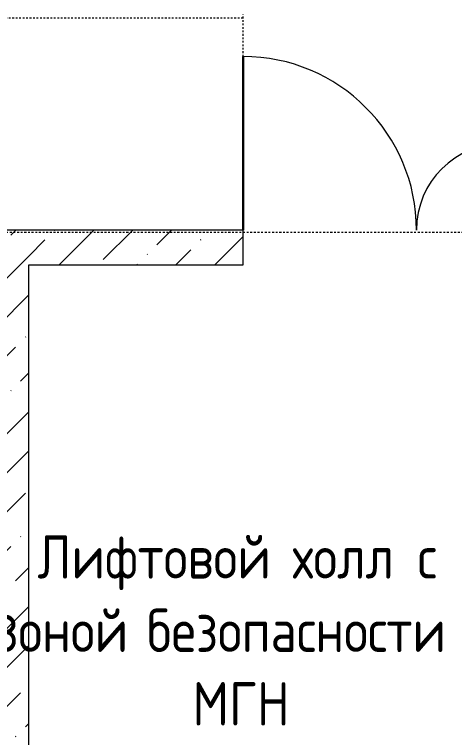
# Model space of a CAD drawing. Header units: millimetres. Extents: x -174154 to -170572, y -111302 to -109817.
# Drawn here: x -173256.6 to -173231.23, y -110599.24 to -110557.56 of the extents above; entities that cross this region are included whole.
import ezdxf

# ---------------------------------------------------------------- set-up
doc = ezdxf.new("R2010")
doc.units = ezdxf.units.MM
for name, pattern in [('ACAD_ISO02W100', [15, 12, -3]), ('ADSK_Линия сетки', [21, 12, -3, 3, -3]), ('ADSK_Штрих_ш3 п1_5', [4.5, 3, -1.5])]:
    doc.linetypes.add(name, pattern=pattern)
for name, color, linetype, lineweight in [('!Подложка', 252, 'ACAD_ISO02W100', 25), ('Двери', 7, 'Continuous', 18), ('Марки помещений', 7, 'Continuous', 18), ('Оси', 7, 'Continuous', 9), ('Панель', 7, 'Continuous', 18), ('Стены разрез', 7, 'Continuous', 40)]:
    doc.layers.add(name, color=color, linetype=linetype, lineweight=lineweight)
doc.layers.add('_Разделитель помещений_', color=4, linetype='ADSK_Штрих_ш3 п1_5', lineweight=40, true_color=0x00ffff)
doc.styles.add('GOST Common', font='GOST Common.ttf', dxfattribs={"width": 0.9, "height": 250})
pattern_1 = [(45, (30280, 12305), (84.1903, 308.6967), [396.875, -79.375, 3.353, -76.022])]

# ---------------------------------------------------------------- blocks, each defined once
blk = doc.blocks.new('AC_Дверь_Двупольная_ПВХ - 1460х2080h Н О-814660-В_АР_ПЭ_02 Этаж')
at = {"layer": 'Панель', "lineweight": 30}
for p, q in [((-750, 100), (-750, 1100)), ((750, 100), (750, 600))]:
    blk.add_line(p, q, dxfattribs=at)
at = {"layer": 'Панель'}
for centre, radius, start, end in [((-750, 100), 1000, 360, 90), ((750, 100), 500, 90, 180)]:
    blk.add_arc(centre, radius, start, end, dxfattribs=at)
blk = doc.blocks.new('A$C02fe7d8c')
at = {"layer": 'Стены разрез', "lineweight": 20, "true_color": 0x636466}
h = blk.add_hatch(dxfattribs=at)
h.set_pattern_fill('FP_4', color=251, style=0, pattern_type=2)
h.set_pattern_definition(pattern_1)
h.paths.add_polyline_path([(15467.5, 210), (15667.5, 210), (15667.5, 5480), (15467.5, 5480), (15467.5, 410)])
h = blk.add_hatch(dxfattribs=at)
h.set_pattern_fill('FP_4', color=251, style=0, pattern_type=2)
h.set_pattern_definition(pattern_1)
h.paths.add_polyline_path([(18449.1, 5280), (18449.6, 5283), (18602.5, 5283), (18602.5, 5480), (18402.5, 5480), (18402.5, 5280)])
h.paths.add_polyline_path([(15667.5, 5280), (16902.5, 5280), (16902.5, 5480), (15667.5, 5480)])
at = {"layer": '_Разделитель помещений_', "color": 251, "lineweight": 20, "true_color": 0x636466}
for p, q in [((16902.5, 5480), (16902.5, 6722.5)), ((12932.5, 6702.5), (16902.5, 6702.5))]:
    blk.add_line(p, q, dxfattribs=at)
at = {"layer": 'Оси', "linetype": 'ADSK_Линия сетки'}
blk.add_line((32579.7, 5465), (-1856.4, 5465), dxfattribs=at)
at = {"layer": 'Стены разрез', "color": 251, "lineweight": 20, "true_color": 0x636466}
for p, q in [((16902.5, 5480), (15467.5, 5480)), ((16902.5, 5280), (16902.5, 5480)), ((15667.5, 430), (15667.5, 5280)), ((15667.5, 5280), (16902.5, 5280))]:
    blk.add_line(p, q, dxfattribs=at)
at = {"layer": 'Двери', "color": 251, "lineweight": 20, "true_color": 0x636466}
blk.add_blockref('AC_Дверь_Двупольная_ПВХ - 1460х2080h Н О-814660-В_АР_ПЭ_02 Этаж', (17652.5, 5380), dxfattribs=at)
at = {"layer": 'Марки помещений', "color": 251, "lineweight": 20, "true_color": 0x636466, "char_height": 250, "attachment_point": 1, "style": 'GOST Common'}
for s, insert, width in [('Лифтовой', (15717.8, 3720.7), 1688.354), ('холл', (17188.3, 3720.7), 779.24), ('\\fGOST Common|b0|i0|c204|p34|;\\W.9;с', (17908.6, 3720.7), 165.949), ('зоной', (15479.7, 3297.3), 959.62), ('безопасности', (16348.9, 3297.3), 2337.721), ('МГН', (16610.8, 2874), 656.582)]:
    blk.add_mtext(s, dxfattribs=dict(at, insert=insert, width=width))

msp = doc.modelspace()

# ---------------------------------------------------------------- block references
at = {"layer": '!Подложка', "ltscale": 20, "xscale": 0.01, "yscale": 0.01, "zscale": 0.01}
msp.add_blockref('A$C02fe7d8c', (-173412.451, -110624.788), dxfattribs=at)

doc.saveas('drawing.dxf')
